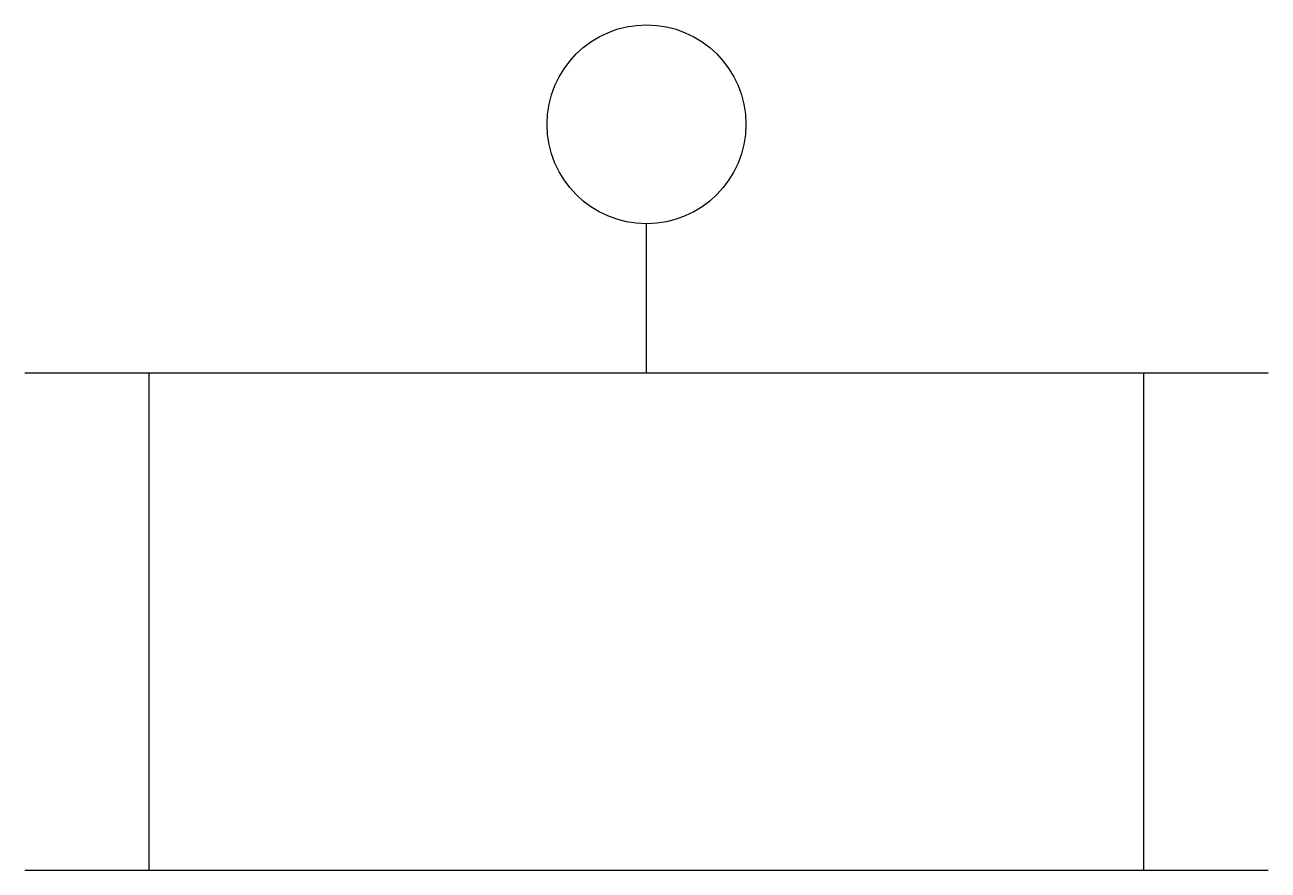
# Model space of a CAD drawing. Extents: x -2.5 to 2.5, y 0 to 3.4.
import ezdxf

# ---------------------------------------------------------------- set-up
doc = ezdxf.new("R2010")
doc.units = 0
doc.layers.get('0').update_dxf_attribs({"linetype": 'CONTINUOUS'})

msp = doc.modelspace()

# ---------------------------------------------------------------- linework, layer by layer
at = {"color": 0}
for p, q in [((0, 2), (0, 2.6)), ((-2.5, 2), (2.5, 2)), ((-2, 0), (-2, 2)), ((2, 0), (2, 2)), ((-2.5, 0), (2.5, 0))]:
    msp.add_line(p, q, dxfattribs=at)
msp.add_circle((0, 3), 0.4, dxfattribs=at)

doc.saveas('drawing.dxf')
